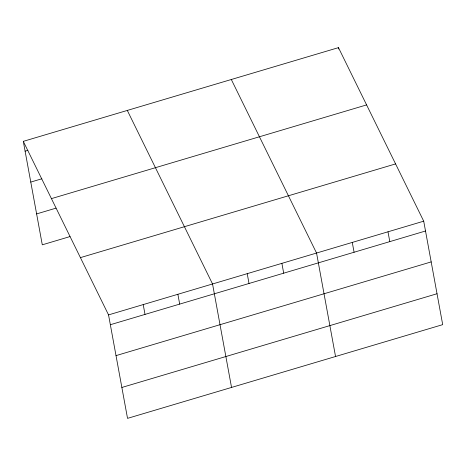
<?xml version="1.0" encoding="UTF-8"?>
<svg xmlns="http://www.w3.org/2000/svg" width="466" height="466" viewBox="0 0 466 466"><rect width="100%" height="100%" fill="white"/><g stroke="black" fill="none" stroke-linecap="round" stroke-linejoin="round"><path stroke-width="0.7" d="M23.3 141.355L338.467 47.637L423.711 221.181L442.7 324.645L127.533 418.363L108.543 314.9L23.3 141.355L42.289 244.819L70.022 236.571M25.1 151.17L27.878 150.349M30.773 182.078L41.87 178.775M51.429 198.627L366.596 104.908M36.616 213.917L56.031 208.139M80.414 257.628L395.582 163.915M108.543 314.9L423.711 221.181M110.349 324.72L425.51 231.002M116.017 355.622L431.184 261.904M121.865 387.462L437.026 293.743M231.311 79.5L316.554 253.044L335.543 356.507M127.305 110.43L212.548 283.975L231.538 387.438M387.992 231.806L389.792 241.621M338.467 47.637L338.724 49.041M352.273 242.425L354.078 252.246M281.889 263.354L283.689 273.175M247.219 273.664L249.019 283.485M177.884 294.279L179.684 304.1M143.213 304.589L145.013 314.41"/></g></svg>
